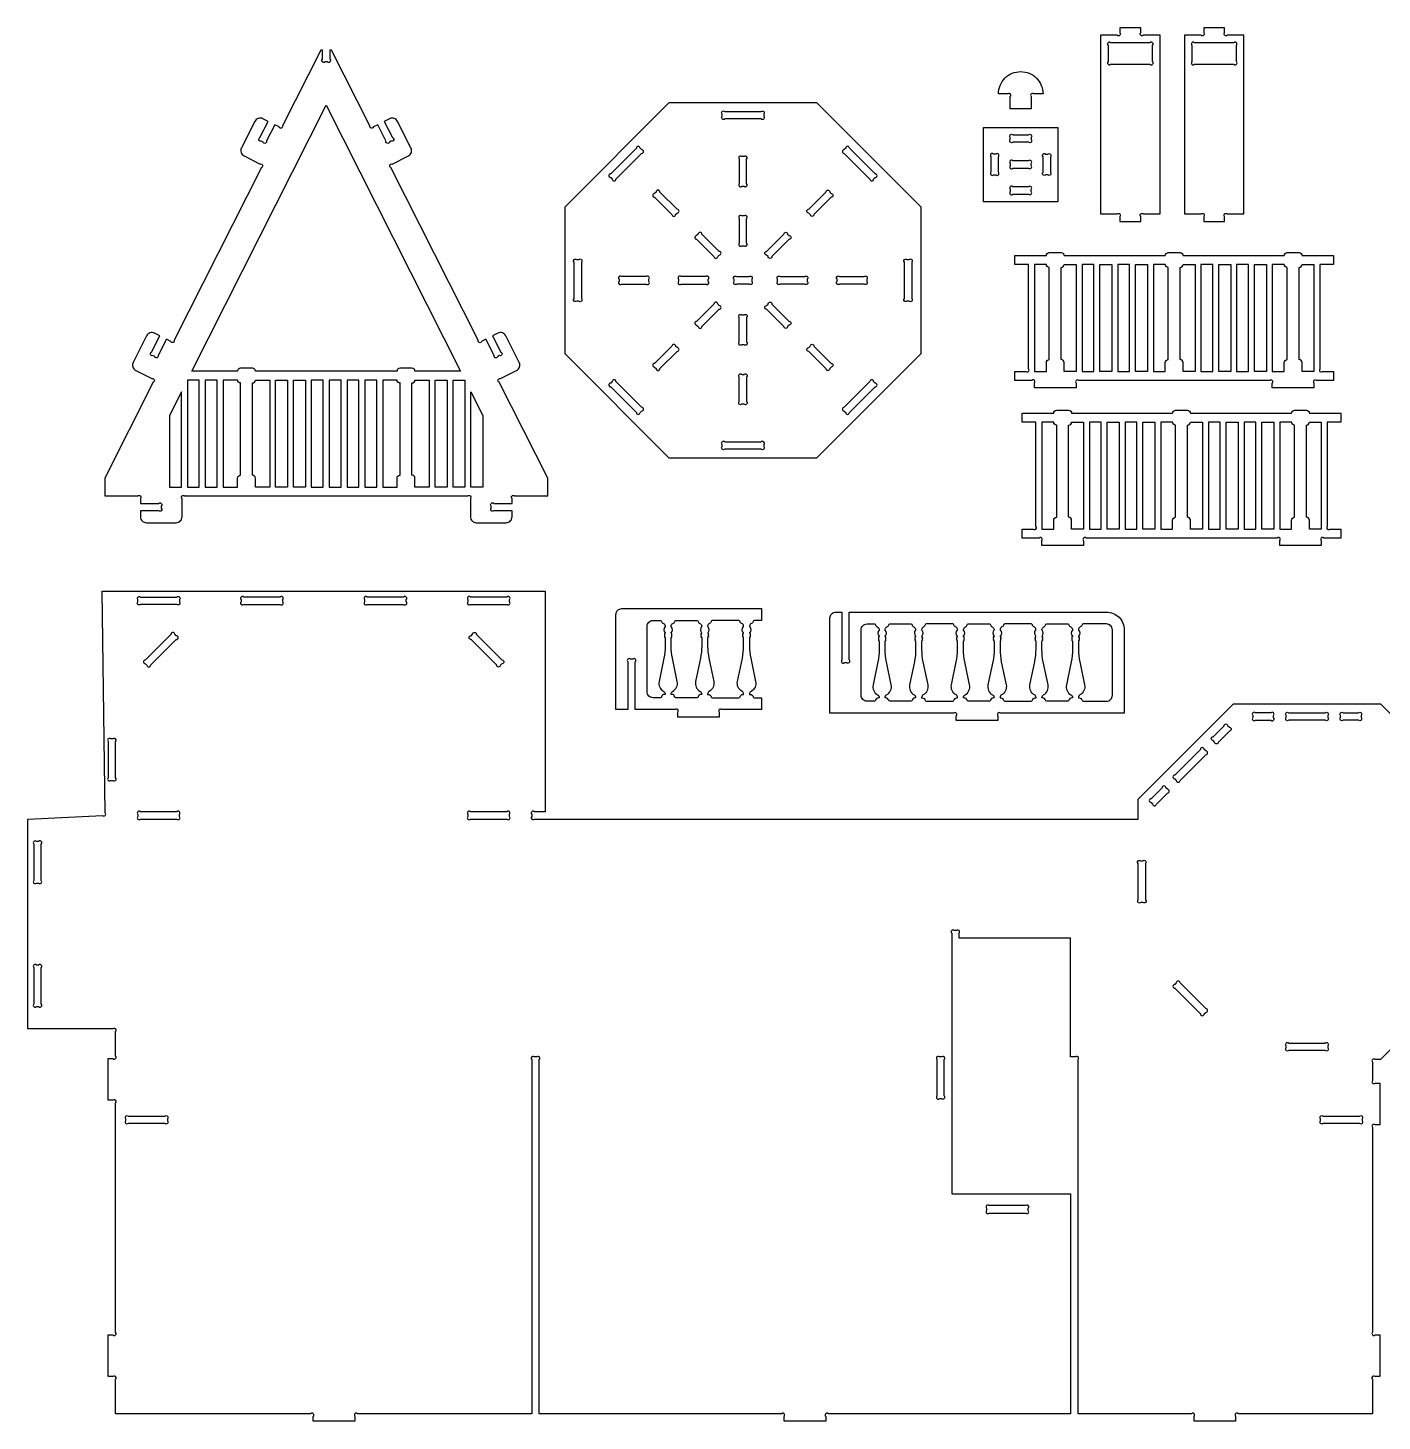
# Model space of a CAD drawing. Extents: x -47 to 298, y -129 to 173.
# Drawn here: x -45.8 to 45.3, y 16.1 to 109.8 of the extents above; entities that cross this region are included whole.
import ezdxf

# ---------------------------------------------------------------- set-up
doc = ezdxf.new("R2010")
doc.units = 0
doc.header["$MEASUREMENT"] = 0
doc.layers.get('0').update_dxf_attribs({"linetype": 'CONTINUOUS'})

msp = doc.modelspace()

# ---------------------------------------------------------------- linework, layer by layer
for points in [[(27.674, 109.808), (27.674, 109.485, -1), (27.497, 109.308), (26.374, 109.308), (26.374, 97.287), (27.497, 97.287, -1), (27.674, 97.11), (27.674, 96.787), (29.074, 96.787), (29.074, 97.11, -1), (29.25, 97.287), (30.374, 97.287), (30.374, 109.308), (29.25, 109.308, -1), (29.074, 109.485), (29.074, 109.808)], [(33.315, 109.808), (33.315, 109.485, -1), (33.138, 109.308), (32.015, 109.308), (32.015, 97.287), (33.138, 97.287, -1), (33.315, 97.11), (33.315, 96.787), (34.715, 96.787), (34.715, 97.11, -1), (34.892, 97.287), (36.015, 97.287), (36.015, 109.308), (34.892, 109.308, -1), (34.715, 109.485), (34.715, 109.808)], [(28.174, 108.808), (27.05, 108.808, 1), (26.874, 108.631), (26.874, 107.536, 1), (27.05, 107.359), (28.174, 107.359), (28.574, 107.359), (29.697, 107.359, 1), (29.874, 107.536), (29.874, 108.631, 1), (29.697, 108.808), (28.574, 108.808)], [(33.815, 108.808), (32.692, 108.808, 1), (32.515, 108.631), (32.515, 107.536, 1), (32.692, 107.359), (33.815, 107.359), (34.215, 107.359), (35.338, 107.359, 1), (35.515, 107.536), (35.515, 108.631, 1), (35.338, 108.808), (34.215, 108.808)], [(-13.623, 76.516, 0.414214), (-13.223, 76.916), (-13.223, 77.316), (-14.446, 77.316, -1), (-14.623, 77.493), (-14.623, 77.64, -1), (-14.446, 77.816), (-13.223, 77.816), (-13.223, 78.14, -1), (-13.046, 78.316), (-10.823, 78.316), (-10.823, 79.524), (-14.08, 85.977, -1), (-14.002, 86.214), (-12.91, 86.766, 0.414214), (-12.733, 87.303), (-13.634, 89.088, 0.414214), (-14.172, 89.265), (-14.529, 89.085), (-13.977, 87.993, -1), (-14.056, 87.755), (-14.186, 87.689, -1), (-14.424, 87.768), (-14.975, 88.86), (-15.264, 88.714, -1), (-15.501, 88.792), (-21.365, 100.408, -1), (-21.287, 100.646), (-20.195, 101.197, 0.414214), (-20.018, 101.734), (-20.919, 103.52, 0.414214), (-21.457, 103.696), (-21.814, 103.516), (-21.262, 102.424, -1), (-21.341, 102.187), (-21.471, 102.121, -1), (-21.709, 102.199), (-22.26, 103.291), (-22.549, 103.145, -1), (-22.786, 103.223), (-25.357, 108.316), (-25.473, 108.316), (-25.473, 107.693, -1), (-25.649, 107.516), (-25.796, 107.516, -1), (-25.973, 107.693), (-25.973, 108.316), (-26.088, 108.316), (-28.659, 103.223, -1), (-28.896, 103.145), (-29.185, 103.291), (-29.736, 102.199, -1), (-29.974, 102.121), (-30.104, 102.187, -1), (-30.183, 102.424), (-29.631, 103.516), (-29.988, 103.696, 0.414214), (-30.526, 103.52), (-31.427, 101.734, 0.414214), (-31.25, 101.197), (-30.158, 100.646, -1), (-30.08, 100.408), (-35.944, 88.792, -1), (-36.181, 88.714), (-36.47, 88.86), (-37.021, 87.768, -1), (-37.259, 87.689), (-37.389, 87.755, -1), (-37.468, 87.993), (-36.916, 89.085), (-37.273, 89.265, 0.414214), (-37.811, 89.088), (-38.712, 87.303, 0.414214), (-38.535, 86.766), (-37.443, 86.214, -1), (-37.365, 85.977), (-40.623, 79.524), (-40.623, 78.316), (-38.399, 78.316, -1), (-38.223, 78.14), (-38.223, 77.816), (-36.999, 77.816, -1), (-36.823, 77.64), (-36.823, 77.493, -1), (-36.999, 77.316), (-38.223, 77.316), (-38.223, 76.916, 0.414214), (-37.823, 76.516), (-35.823, 76.516, 0.414214), (-35.423, 76.916), (-35.423, 78.14, -1), (-35.246, 78.316), (-16.199, 78.316, -1), (-16.023, 78.14), (-16.023, 76.916, 0.414214), (-15.623, 76.516)], [(22.501, 105.367), (21.878, 105.367, 1), (21.701, 105.19), (21.701, 104.367), (20.301, 104.367), (20.301, 105.19, 1), (20.124, 105.367), (19.501, 105.367, -0.414214), (21.001, 106.867, -0.414214)], [(-19.755, 86.716, 0.414214), (-19.955, 86.916), (-20.755, 86.916, 0.414214), (-20.955, 86.716), (-30.49, 86.716, 0.414214), (-30.69, 86.916), (-31.49, 86.916, 0.414214), (-31.69, 86.716), (-34.751, 86.716), (-25.723, 104.602), (-16.694, 86.716)], [(1.09, 104.182), (3.536, 104.182, -1), (3.713, 104.005), (3.713, 103.859, -1), (3.536, 103.682), (1.09, 103.682, -1), (0.913, 103.859), (0.913, 104.005, -1)], [(20.478, 102.615), (21.524, 102.615, -1), (21.701, 102.438), (21.701, 102.291, -1), (21.524, 102.115), (20.478, 102.115, -1), (20.301, 102.291), (20.301, 102.438, -1)], [(-4.855, 101.72), (-6.584, 99.99, 1), (-6.584, 99.74), (-6.481, 99.637, 1), (-6.23, 99.637), (-4.501, 101.366, 1), (-4.501, 101.617), (-4.604, 101.72, 1)], [(9.23, 101.72), (9.127, 101.617, 1), (9.127, 101.366), (10.856, 99.637, 1), (11.106, 99.637), (11.21, 99.74, 1), (11.21, 99.99), (9.48, 101.72, 1)], [(19.324, 101.315), (19.178, 101.315, 1), (19.001, 101.138), (19.001, 100.091, 1), (19.178, 99.915), (19.324, 99.915, 1), (19.501, 100.091), (19.501, 101.138, 1)], [(23.001, 101.138), (23.001, 100.091, -1), (22.824, 99.915), (22.678, 99.915, -1), (22.501, 100.091), (22.501, 101.138, -1), (22.678, 101.315), (22.824, 101.315, -1)], [(2.063, 100.975), (2.063, 99.329, 1), (2.24, 99.152), (2.386, 99.152, 1), (2.563, 99.329), (2.563, 100.975, 1), (2.386, 101.152), (2.24, 101.152, 1)], [(21.524, 100.865), (20.478, 100.865, 1), (20.301, 100.688), (20.301, 100.541, 1), (20.478, 100.365), (21.524, 100.365, 1), (21.701, 100.541), (21.701, 100.688, 1)], [(-3.525, 98.764), (-3.628, 98.661, 1), (-3.628, 98.411), (-2.465, 97.247, 1), (-2.214, 97.247), (-2.111, 97.35, 1), (-2.111, 97.601), (-3.275, 98.764, 1)], [(8.151, 98.764), (8.254, 98.661, -1), (8.254, 98.411), (7.09, 97.247, -1), (6.84, 97.247), (6.737, 97.35, -1), (6.737, 97.601), (7.9, 98.764, -1)], [(20.478, 98.615), (21.524, 98.615, 1), (21.701, 98.791), (21.701, 98.938, 1), (21.524, 99.115), (20.478, 99.115, 1), (20.301, 98.938), (20.301, 98.791, 1)], [(2.063, 96.975), (2.063, 95.329, 1), (2.24, 95.152), (2.386, 95.152, 1), (2.563, 95.329), (2.563, 96.975, 1), (2.386, 97.152), (2.24, 97.152, 1)], [(0.717, 94.772), (-0.446, 95.936, 1), (-0.697, 95.936), (-0.8, 95.833, 1), (-0.8, 95.582), (0.364, 94.419, 1), (0.614, 94.419), (0.717, 94.522, 1)], [(5.322, 95.936), (5.426, 95.833, -1), (5.426, 95.582), (4.262, 94.419, -1), (4.011, 94.419), (3.908, 94.522, -1), (3.908, 94.772), (5.072, 95.936, -1)], [(37.749, 86.089), (24.902, 86.089, 1), (24.725, 85.913), (24.725, 85.589), (21.925, 85.589), (21.925, 85.913, 1), (21.749, 86.089), (20.603, 86.089), (20.603, 86.689), (21.349, 86.689, 1), (21.525, 86.866), (21.525, 93.889), (20.603, 93.889), (20.603, 94.489), (22.725, 94.489, -0.414214), (22.925, 94.689), (23.725, 94.689, -0.414214), (23.925, 94.489), (30.725, 94.489, -0.414214), (30.925, 94.689), (31.725, 94.689, -0.414214), (31.925, 94.489), (38.725, 94.489, -0.414214), (38.925, 94.689), (39.725, 94.689, -0.414214), (39.925, 94.489), (42.048, 94.489), (42.048, 93.889), (41.125, 93.889), (41.125, 86.866, 1), (41.302, 86.689), (42.048, 86.689), (42.048, 86.089), (40.902, 86.089, 1), (40.725, 85.913), (40.725, 85.589), (37.925, 85.589), (37.925, 85.913, 1)], [(-8.869, 94.223), (-8.723, 94.223, -1), (-8.546, 94.046), (-8.546, 91.6, -1), (-8.723, 91.423), (-8.869, 91.423, -1), (-9.046, 91.6), (-9.046, 94.046, -1)], [(13.672, 94.046), (13.672, 91.6, -1), (13.495, 91.423), (13.349, 91.423, -1), (13.172, 91.6), (13.172, 94.046, -1), (13.349, 94.223), (13.495, 94.223, -1)], [(22.925, 87.489), (22.925, 93.689, -0.414214), (22.725, 93.889), (21.925, 93.889), (21.925, 86.689), (22.725, 86.689), (22.725, 87.289, -0.414214)], [(23.725, 87.489), (23.725, 93.689, 0.414214), (23.925, 93.889), (24.725, 93.889), (24.725, 86.689), (23.925, 86.689), (23.925, 87.289, 0.414214)], [(30.725, 86.689), (30.725, 87.289, -0.414214), (30.925, 87.489), (30.925, 93.689, -0.414214), (30.725, 93.889), (29.925, 93.889), (29.925, 86.689)], [(31.925, 86.689), (31.925, 87.289, 0.414214), (31.725, 87.489), (31.725, 93.689, 0.414214), (31.925, 93.889), (32.725, 93.889), (32.725, 86.689)], [(38.925, 87.489), (38.925, 93.689, -0.414214), (38.725, 93.889), (37.925, 93.889), (37.925, 86.689), (38.725, 86.689), (38.725, 87.289, -0.414214)], [(39.925, 86.689), (39.925, 87.289, 0.414214), (39.725, 87.489), (39.725, 93.689, 0.414214), (39.925, 93.889), (40.725, 93.889), (40.725, 86.689)], [(-6.016, 92.896), (-6.016, 92.75, 1), (-5.839, 92.573), (-4.193, 92.573, 1), (-4.016, 92.75), (-4.016, 92.896, 1), (-4.193, 93.073), (-5.839, 93.073, 1)], [(-2.016, 92.896), (-2.016, 92.75, 1), (-1.839, 92.573), (-0.193, 92.573, 1), (-0.016, 92.75), (-0.016, 92.896, 1), (-0.193, 93.073), (-1.839, 93.073, 1)], [(2.907, 92.896), (2.907, 92.75, -1), (2.73, 92.573), (1.896, 92.573, -1), (1.719, 92.75), (1.719, 92.896, -1), (1.896, 93.073), (2.73, 93.073, -1)], [(4.819, 93.073), (6.465, 93.073, -1), (6.642, 92.896), (6.642, 92.75, -1), (6.465, 92.573), (4.819, 92.573, -1), (4.642, 92.75), (4.642, 92.896, -1)], [(8.819, 93.073), (10.465, 93.073, -1), (10.642, 92.896), (10.642, 92.75, -1), (10.465, 92.573), (8.819, 92.573, -1), (8.642, 92.75), (8.642, 92.896, -1)], [(0.364, 91.228), (-0.8, 90.064, 1), (-0.8, 89.814), (-0.697, 89.71, 1), (-0.446, 89.71), (0.717, 90.874, 1), (0.717, 91.125), (0.614, 91.228, 1)], [(4.262, 91.228), (5.426, 90.064, -1), (5.426, 89.814), (5.322, 89.71, -1), (5.072, 89.71), (3.908, 90.874, -1), (3.908, 91.125), (4.011, 91.228, -1)], [(2.563, 90.317), (2.563, 88.671, -1), (2.386, 88.494), (2.24, 88.494, -1), (2.063, 88.671), (2.063, 90.317, -1), (2.24, 90.494), (2.386, 90.494, -1)], [(-2.465, 88.399), (-3.628, 87.235, 1), (-3.628, 86.985), (-3.525, 86.882, 1), (-3.275, 86.882), (-2.111, 88.046, 1), (-2.111, 88.296), (-2.214, 88.399, 1)], [(7.09, 88.399), (8.254, 87.235, -1), (8.254, 86.985), (8.151, 86.882, -1), (7.9, 86.882), (6.737, 88.046, -1), (6.737, 88.296), (6.84, 88.399, -1)], [(2.563, 86.317), (2.563, 84.671, -1), (2.386, 84.494), (2.24, 84.494, -1), (2.063, 84.671), (2.063, 86.317, -1), (2.24, 86.494), (2.386, 86.494, -1)], [(-32.658, 78.916), (-31.69, 78.916), (-31.69, 79.516, -0.414214), (-31.49, 79.716), (-31.49, 85.916, -0.414214), (-31.69, 86.116), (-32.658, 86.116)], [(-29.523, 78.916), (-30.49, 78.916), (-30.49, 79.516, 0.414214), (-30.69, 79.716), (-30.69, 85.916, 0.414214), (-30.49, 86.116), (-29.523, 86.116)], [(-21.923, 78.916), (-20.955, 78.916), (-20.955, 79.516, -0.414214), (-20.755, 79.716), (-20.755, 85.916, -0.414214), (-20.955, 86.116), (-21.923, 86.116)], [(-18.787, 78.916), (-19.755, 78.916), (-19.755, 79.516, 0.414214), (-19.955, 79.716), (-19.955, 85.916, 0.414214), (-19.755, 86.116), (-18.787, 86.116)], [(-6.584, 85.656), (-4.855, 83.926, 1), (-4.604, 83.926), (-4.501, 84.029, 1), (-4.501, 84.28), (-6.23, 86.009, 1), (-6.481, 86.009), (-6.584, 85.906, 1)], [(10.856, 86.009), (9.127, 84.28, 1), (9.127, 84.029), (9.23, 83.926, 1), (9.48, 83.926), (11.21, 85.656, 1), (11.21, 85.906), (11.106, 86.009, 1)], [(38.245, 75.483), (25.399, 75.483, 1), (25.222, 75.306), (25.222, 74.983), (22.422, 74.983), (22.422, 75.306, 1), (22.245, 75.483), (21.099, 75.483), (21.099, 76.083), (21.845, 76.083, 1), (22.022, 76.259), (22.022, 83.283), (21.099, 83.283), (21.099, 83.883), (23.222, 83.883, -0.414214), (23.422, 84.083), (24.222, 84.083, -0.414214), (24.422, 83.883), (31.222, 83.883, -0.414214), (31.422, 84.083), (32.222, 84.083, -0.414214), (32.422, 83.883), (39.222, 83.883, -0.414214), (39.422, 84.083), (40.222, 84.083, -0.414214), (40.422, 83.883), (42.545, 83.883), (42.545, 83.283), (41.622, 83.283), (41.622, 76.259, 1), (41.799, 76.083), (42.545, 76.083), (42.545, 75.483), (41.399, 75.483, 1), (41.222, 75.306), (41.222, 74.983), (38.422, 74.983), (38.422, 75.306, 1)], [(23.422, 76.883), (23.422, 83.083, -0.414214), (23.222, 83.283), (22.422, 83.283), (22.422, 76.083), (23.222, 76.083), (23.222, 76.683, -0.414214)], [(24.222, 76.883), (24.222, 83.083, 0.414214), (24.422, 83.283), (25.222, 83.283), (25.222, 76.083), (24.422, 76.083), (24.422, 76.683, 0.414214)], [(31.222, 76.083), (31.222, 76.683, -0.414214), (31.422, 76.883), (31.422, 83.083, -0.414214), (31.222, 83.283), (30.422, 83.283), (30.422, 76.083)], [(32.422, 76.083), (32.422, 76.683, 0.414214), (32.222, 76.883), (32.222, 83.083, 0.414214), (32.422, 83.283), (33.222, 83.283), (33.222, 76.083)], [(39.422, 76.883), (39.422, 83.083, -0.414214), (39.222, 83.283), (38.422, 83.283), (38.422, 76.083), (39.222, 76.083), (39.222, 76.683, -0.414214)], [(40.422, 76.083), (40.422, 76.683, 0.414214), (40.222, 76.883), (40.222, 83.083, 0.414214), (40.422, 83.283), (41.222, 83.283), (41.222, 76.083)], [(0.913, 81.641), (0.913, 81.787, -1), (1.09, 81.964), (3.536, 81.964, -1), (3.713, 81.787), (3.713, 81.641, -1), (3.536, 81.464), (1.09, 81.464, -1)], [(-35.77, 71.017), (-38.216, 71.017, -1), (-38.393, 71.194), (-38.393, 71.34, -1), (-38.216, 71.517), (-35.77, 71.517, -1), (-35.593, 71.34), (-35.593, 71.194, -1)], [(-31.272, 71.017), (-28.826, 71.017, 1), (-28.649, 71.194), (-28.649, 71.34, 1), (-28.826, 71.517), (-31.272, 71.517, 1), (-31.449, 71.34), (-31.449, 71.194, 1)], [(-22.959, 71.017), (-20.514, 71.017, 1), (-20.336, 71.194), (-20.336, 71.34, 1), (-20.514, 71.517), (-22.959, 71.517, 1), (-23.136, 71.34), (-23.136, 71.194, 1)], [(-16.016, 71.017), (-13.57, 71.017, 1), (-13.393, 71.194), (-13.393, 71.34, 1), (-13.57, 71.517), (-16.016, 71.517, 1), (-16.193, 71.34), (-16.193, 71.194, 1)], [(3.572, 63.94), (0.899, 63.94, 1), (0.722, 63.763), (0.722, 63.44), (-2.078, 63.44), (-2.078, 63.763, 1), (-2.254, 63.94), (-4.928, 63.94), (-4.928, 67.163, 1), (-5.104, 67.34), (-5.251, 67.34, 1), (-5.428, 67.163), (-5.428, 63.94), (-6.228, 63.94), (-6.228, 70.34, -0.414214), (-5.828, 70.74), (-5.428, 70.74), (-4.928, 70.74), (3.572, 70.74), (3.572, 69.94), (3.077, 69.94, 0.352171), (2.999, 69.877, -0.244569), (2.881, 69.735, 0.294683), (2.758, 69.557, 0.187098), (2.768, 69.529, -0.375636), (2.764, 69.105, 0.584261), (2.775, 69.073, -0.594353), (2.799, 68.999, 0.39765), (2.799, 68.972, -0.39765), (2.799, 68.912, 0.39765), (2.799, 68.884, -0.600564), (2.775, 68.811, 0.366837), (2.758, 68.791), (2.758, 68.219, 0.051698), (2.843, 67.398), (3.169, 65.842, -0.328849), (2.861, 65.168, 0.272519), (2.758, 64.993), (2.758, 64.96), (2.804, 64.96, -0.352171), (2.999, 64.803, 0.352171), (3.077, 64.74), (3.572, 64.74)], [(8.567, 70.507), (8.967, 70.507), (8.967, 67.284, 1), (9.144, 67.107), (9.29, 67.107, 1), (9.467, 67.284), (9.467, 70.507), (26.767, 70.507, -0.414214), (27.967, 69.307), (27.967, 63.707), (19.644, 63.707, 1), (19.467, 63.53), (19.467, 63.207), (16.667, 63.207), (16.667, 63.53, 1), (16.49, 63.707), (8.167, 63.707), (8.167, 70.107, -0.414214)], [(-3.021, 65.168, -0.272519), (-2.918, 64.993), (-2.918, 64.96), (-2.964, 64.96, 0.352171), (-3.159, 64.803, -0.352171), (-3.238, 64.74), (-3.728, 64.74, -0.414214), (-4.128, 65.14), (-4.128, 69.54, -0.414214), (-3.728, 69.94), (-3.238, 69.94, -0.352171), (-3.159, 69.877, 0.244569), (-3.041, 69.735, -0.294683), (-2.918, 69.557, -0.187098), (-2.928, 69.529, 0.375636), (-2.924, 69.105, -0.584261), (-2.935, 69.073, 0.594353), (-2.959, 68.999, -0.39765), (-2.959, 68.972, 0.39765), (-2.959, 68.912, -0.39765), (-2.959, 68.884, 0.600564), (-2.935, 68.811, -0.366837), (-2.918, 68.791), (-2.918, 68.219, -0.051698), (-3.003, 67.398), (-3.329, 65.842, 0.328849)], [(-1.49, 69.94), (-0.781, 69.94, -0.352171), (-0.703, 69.877, 0.244569), (-0.585, 69.735, -0.294683), (-0.462, 69.557, -0.187098), (-0.471, 69.529, 0.375636), (-0.468, 69.105, -0.584261), (-0.479, 69.073, 0.594353), (-0.503, 68.999, -0.39765), (-0.503, 68.972, 0.39765), (-0.503, 68.912, -0.39765), (-0.503, 68.884, 0.600564), (-0.478, 68.811, -0.366837), (-0.462, 68.791), (-0.462, 68.219, -0.051698), (-0.547, 67.398), (-0.873, 65.842, 0.328849), (-0.565, 65.168, -0.272519), (-0.462, 64.993), (-0.462, 64.96), (-0.508, 64.96, 0.352171), (-0.703, 64.803, -0.352171), (-0.781, 64.74), (-1.49, 64.74), (-2.198, 64.74, -0.352171), (-2.277, 64.803, 0.352171), (-2.472, 64.96), (-2.518, 64.96), (-2.518, 64.993, -0.272519), (-2.415, 65.168, 0.328849), (-2.107, 65.842), (-2.433, 67.398, -0.051698), (-2.518, 68.219), (-2.518, 68.791, -0.366837), (-2.501, 68.811, 0.600564), (-2.477, 68.884, -0.39765), (-2.477, 68.912, 0.39765), (-2.477, 68.972, -0.39765), (-2.477, 68.999, 0.594353), (-2.5, 69.073, -0.584261), (-2.512, 69.105, 0.375636), (-2.508, 69.529, -0.187098), (-2.518, 69.557, -0.294683), (-2.395, 69.735, 0.244569), (-2.277, 69.877, -0.352171), (-2.198, 69.94)], [(1.148, 64.74), (2.038, 64.74, 0.352171), (2.116, 64.803, -0.352171), (2.312, 64.96), (2.358, 64.96), (2.358, 64.993, 0.272519), (2.255, 65.168, -0.328849), (1.947, 65.842), (2.273, 67.398, 0.051698), (2.358, 68.219), (2.358, 68.791, 0.366837), (2.341, 68.811, -0.600564), (2.316, 68.884, 0.39765), (2.316, 68.912, -0.39765), (2.316, 68.972, 0.39765), (2.316, 68.999, -0.594353), (2.34, 69.073, 0.584261), (2.352, 69.105, -0.375636), (2.348, 69.529, 0.187098), (2.358, 69.557, 0.294683), (2.235, 69.735, -0.244569), (2.116, 69.877, 0.352171), (2.038, 69.94), (1.148, 69.94), (0.258, 69.94, 0.352171), (0.18, 69.877, -0.244569), (0.061, 69.735, 0.294683), (-0.061, 69.557, 0.187098), (-0.052, 69.529, -0.375636), (-0.055, 69.105, 0.584261), (-0.044, 69.073, -0.594353), (-0.02, 68.999, 0.39765), (-0.02, 68.972, -0.39765), (-0.02, 68.912, 0.39765), (-0.02, 68.884, -0.600564), (-0.045, 68.811, 0.366837), (-0.062, 68.791), (-0.062, 68.219, 0.051698), (0.024, 67.398), (0.35, 65.842, -0.328849), (0.041, 65.168, 0.272519), (-0.062, 64.993), (-0.062, 64.96), (-0.015, 64.96, -0.352171), (0.18, 64.803, 0.352171), (0.258, 64.74)], [(11.374, 64.935, -0.272519), (11.477, 64.76), (11.477, 64.727), (11.431, 64.727, 0.352171), (11.235, 64.57, -0.352171), (11.157, 64.507), (10.667, 64.507, -0.414214), (10.267, 64.907), (10.267, 69.307, -0.414214), (10.667, 69.707), (11.157, 69.707, -0.352171), (11.235, 69.644, 0.244569), (11.354, 69.503, -0.294683), (11.477, 69.324, -0.187098), (11.467, 69.297, 0.375636), (11.471, 68.873, -0.584261), (11.459, 68.84, 0.594353), (11.435, 68.766, -0.39765), (11.435, 68.739, 0.39765), (11.435, 68.679, -0.39765), (11.435, 68.651, 0.600564), (11.46, 68.578, -0.366837), (11.477, 68.558), (11.477, 67.986, -0.051698), (11.392, 67.165), (11.066, 65.609, 0.328849)], [(12.905, 69.707), (13.614, 69.707, -0.352171), (13.692, 69.644, 0.244569), (13.81, 69.503, -0.294683), (13.933, 69.324, -0.187098), (13.924, 69.297, 0.375636), (13.927, 68.873, -0.584261), (13.916, 68.84, 0.594353), (13.892, 68.766, -0.39765), (13.892, 68.739, 0.39765), (13.892, 68.679, -0.39765), (13.892, 68.651, 0.600564), (13.917, 68.578, -0.366837), (13.933, 68.558), (13.933, 67.986, -0.051698), (13.848, 67.165), (13.522, 65.609, 0.328849), (13.83, 64.935, -0.272519), (13.933, 64.76), (13.933, 64.727), (13.887, 64.727, 0.352171), (13.692, 64.57, -0.352171), (13.614, 64.507), (12.905, 64.507), (12.196, 64.507, -0.352171), (12.118, 64.57, 0.352171), (11.923, 64.727), (11.877, 64.727), (11.877, 64.76, -0.272519), (11.98, 64.935, 0.328849), (12.288, 65.609), (11.962, 67.165, -0.051698), (11.877, 67.986), (11.877, 68.558, -0.366837), (11.894, 68.578, 0.600564), (11.918, 68.651, -0.39765), (11.918, 68.679, 0.39765), (11.918, 68.739, -0.39765), (11.918, 68.766, 0.594353), (11.894, 68.84, -0.584261), (11.883, 68.873, 0.375636), (11.887, 69.297, -0.187098), (11.877, 69.324, -0.294683), (12, 69.503, 0.244569), (12.118, 69.644, -0.352171), (12.196, 69.707)], [(15.543, 64.507), (16.433, 64.507, 0.352171), (16.511, 64.57, -0.352171), (16.707, 64.727), (16.753, 64.727), (16.753, 64.76, 0.272519), (16.65, 64.935, -0.328849), (16.342, 65.609), (16.668, 67.165, 0.051698), (16.753, 67.986), (16.753, 68.558, 0.366837), (16.736, 68.578, -0.600564), (16.711, 68.651, 0.39765), (16.711, 68.679, -0.39765), (16.711, 68.739, 0.39765), (16.711, 68.766, -0.594353), (16.735, 68.84, 0.584261), (16.746, 68.873, -0.375636), (16.743, 69.297, 0.187098), (16.753, 69.324, 0.294683), (16.63, 69.503, -0.244569), (16.511, 69.644, 0.352171), (16.433, 69.707), (15.543, 69.707), (14.653, 69.707, 0.352171), (14.575, 69.644, -0.244569), (14.456, 69.503, 0.294683), (14.333, 69.324, 0.187098), (14.343, 69.297, -0.375636), (14.34, 68.873, 0.584261), (14.351, 68.84, -0.594353), (14.375, 68.766, 0.39765), (14.375, 68.739, -0.39765), (14.375, 68.679, 0.39765), (14.375, 68.651, -0.600564), (14.35, 68.578, 0.366837), (14.333, 68.558), (14.333, 67.986, 0.051698), (14.418, 67.165), (14.744, 65.609, -0.328849), (14.436, 64.935, 0.272519), (14.333, 64.76), (14.333, 64.727), (14.379, 64.727, -0.352171), (14.575, 64.57, 0.352171), (14.653, 64.507)], [(18.181, 69.707), (18.89, 69.707, -0.352171), (18.968, 69.644, 0.244569), (19.086, 69.503, -0.294683), (19.209, 69.324, -0.187098), (19.199, 69.297, 0.375636), (19.203, 68.873, -0.584261), (19.192, 68.84, 0.594353), (19.168, 68.766, -0.39765), (19.168, 68.739, 0.39765), (19.168, 68.679, -0.39765), (19.168, 68.651, 0.600564), (19.192, 68.578, -0.366837), (19.209, 68.558), (19.209, 67.986, -0.051698), (19.124, 67.165), (18.798, 65.609, 0.328849), (19.106, 64.935, -0.272519), (19.209, 64.76), (19.209, 64.727), (19.163, 64.727, 0.352171), (18.968, 64.57, -0.352171), (18.89, 64.507), (18.181, 64.507), (17.472, 64.507, -0.352171), (17.394, 64.57, 0.352171), (17.199, 64.727), (17.153, 64.727), (17.153, 64.76, -0.272519), (17.256, 64.935, 0.328849), (17.564, 65.609), (17.238, 67.165, -0.051698), (17.153, 67.986), (17.153, 68.558, -0.366837), (17.169, 68.578, 0.600564), (17.194, 68.651, -0.39765), (17.194, 68.679, 0.39765), (17.194, 68.739, -0.39765), (17.194, 68.766, 0.594353), (17.17, 68.84, -0.584261), (17.159, 68.873, 0.375636), (17.162, 69.297, -0.187098), (17.153, 69.324, -0.294683), (17.276, 69.503, 0.244569), (17.394, 69.644, -0.352171), (17.472, 69.707)], [(20.819, 64.507), (21.709, 64.507, 0.352171), (21.787, 64.57, -0.352171), (21.982, 64.727), (22.029, 64.727), (22.029, 64.76, 0.272519), (21.926, 64.935, -0.328849), (21.617, 65.609), (21.943, 67.165, 0.051698), (22.029, 67.986), (22.029, 68.558, 0.366837), (22.012, 68.578, -0.600564), (21.987, 68.651, 0.39765), (21.987, 68.679, -0.39765), (21.987, 68.739, 0.39765), (21.987, 68.766, -0.594353), (22.011, 68.84, 0.584261), (22.022, 68.873, -0.375636), (22.019, 69.297, 0.187098), (22.028, 69.324, 0.294683), (21.905, 69.503, -0.244569), (21.787, 69.644, 0.352171), (21.709, 69.707), (20.819, 69.707), (19.929, 69.707, 0.352171), (19.851, 69.644, -0.244569), (19.732, 69.503, 0.294683), (19.609, 69.324, 0.187098), (19.619, 69.297, -0.375636), (19.615, 68.873, 0.584261), (19.627, 68.84, -0.594353), (19.651, 68.766, 0.39765), (19.651, 68.739, -0.39765), (19.651, 68.679, 0.39765), (19.651, 68.651, -0.600564), (19.626, 68.578, 0.366837), (19.609, 68.558), (19.609, 67.986, 0.051698), (19.694, 67.165), (20.02, 65.609, -0.328849), (19.712, 64.935, 0.272519), (19.609, 64.76), (19.609, 64.727), (19.655, 64.727, -0.352171), (19.851, 64.57, 0.352171), (19.929, 64.507)], [(23.457, 69.707), (24.165, 69.707, -0.352171), (24.244, 69.644, 0.244569), (24.362, 69.503, -0.294683), (24.485, 69.324, -0.187098), (24.475, 69.297, 0.375636), (24.479, 68.873, -0.584261), (24.467, 68.84, 0.594353), (24.444, 68.766, -0.39765), (24.444, 68.739, 0.39765), (24.444, 68.679, -0.39765), (24.444, 68.651, 0.600564), (24.468, 68.578, -0.366837), (24.485, 68.558), (24.485, 67.986, -0.051698), (24.4, 67.165), (24.074, 65.609, 0.328849), (24.382, 64.935, -0.272519), (24.485, 64.76), (24.485, 64.727), (24.439, 64.727, 0.352171), (24.244, 64.57, -0.352171), (24.165, 64.507), (23.457, 64.507), (22.748, 64.507, -0.352171), (22.67, 64.57, 0.352171), (22.475, 64.727), (22.429, 64.727), (22.429, 64.76, -0.272519), (22.531, 64.935, 0.328849), (22.84, 65.609), (22.514, 67.165, -0.051698), (22.429, 67.986), (22.429, 68.558, -0.366837), (22.445, 68.578, 0.600564), (22.47, 68.651, -0.39765), (22.47, 68.679, 0.39765), (22.47, 68.739, -0.39765), (22.47, 68.766, 0.594353), (22.446, 68.84, -0.584261), (22.435, 68.873, 0.375636), (22.438, 69.297, -0.187098), (22.429, 69.324, -0.294683), (22.552, 69.503, 0.244569), (22.67, 69.644, -0.352171), (22.748, 69.707)], [(27.167, 64.907), (27.167, 69.307, 0.414214), (26.767, 69.707), (25.204, 69.707, 0.352171), (25.126, 69.644, -0.244569), (25.008, 69.503, 0.294683), (24.885, 69.324, 0.187098), (24.895, 69.297, -0.375636), (24.891, 68.873, 0.584261), (24.902, 68.84, -0.594353), (24.926, 68.766, 0.39765), (24.926, 68.739, -0.39765), (24.926, 68.679, 0.39765), (24.926, 68.651, -0.600564), (24.902, 68.578, 0.366837), (24.885, 68.558), (24.885, 67.986, 0.051698), (24.97, 67.165), (25.296, 65.609, -0.328849), (24.988, 64.935, 0.272519), (24.885, 64.76), (24.885, 64.727), (24.931, 64.727, -0.352171), (25.126, 64.57, 0.352171), (25.204, 64.507), (26.767, 64.507, 0.414214)], [(-36.16, 69.013), (-37.889, 67.284, 1), (-37.889, 67.033), (-37.786, 66.93, 1), (-37.536, 66.93), (-35.806, 68.66, 1), (-35.806, 68.91), (-35.909, 69.013, 1)], [(-15.626, 69.013), (-13.896, 67.284, -1), (-13.896, 67.033), (-13.999, 66.93, -1), (-14.25, 66.93), (-15.979, 68.66, -1), (-15.979, 68.91), (-15.876, 69.013, -1)], [(36.787, 63.227), (37.833, 63.227, 1), (38.01, 63.404), (38.01, 63.55, 1), (37.833, 63.727), (36.787, 63.727, 1), (36.61, 63.55), (36.61, 63.404, 1)], [(39.036, 63.727), (41.482, 63.727, -1), (41.659, 63.55), (41.659, 63.404, -1), (41.482, 63.227), (39.036, 63.227, -1), (38.859, 63.404), (38.859, 63.55, -1)], [(42.685, 63.727), (43.731, 63.727, -1), (43.908, 63.55), (43.908, 63.404, -1), (43.731, 63.227), (42.685, 63.227, -1), (42.508, 63.404), (42.508, 63.55, -1)], [(33.943, 62.116), (34.682, 62.855, -1), (34.932, 62.855), (35.036, 62.752, -1), (35.036, 62.502), (34.296, 61.762, -1), (34.046, 61.762), (33.943, 61.865, -1)], [(-40.393, 61.796), (-40.393, 59.35, 1), (-40.216, 59.173), (-40.07, 59.173, 1), (-39.893, 59.35), (-39.893, 61.796, 1), (-40.07, 61.973), (-40.216, 61.973, 1)], [(31.362, 59.285), (31.465, 59.182, 1), (31.716, 59.182), (33.445, 60.911, 1), (33.445, 61.162), (33.342, 61.265, 1), (33.092, 61.265), (31.362, 59.535, 1)], [(30.126, 57.592), (30.865, 58.331, 1), (30.865, 58.582), (30.762, 58.685, 1), (30.512, 58.685), (29.772, 57.945, 1), (29.772, 57.695), (29.875, 57.592, 1)], [(-38.216, 56.573), (-35.77, 56.573, 1), (-35.593, 56.75), (-35.593, 56.896, 1), (-35.77, 57.073), (-38.216, 57.073, 1), (-38.393, 56.896), (-38.393, 56.75, 1)], [(-13.57, 57.073), (-16.016, 57.073, 1), (-16.193, 56.896), (-16.193, 56.75, 1), (-16.016, 56.573), (-13.57, 56.573, 1), (-13.393, 56.75), (-13.393, 56.896, 1)], [(-45.393, 54.896), (-45.393, 52.45, 1), (-45.216, 52.273), (-45.07, 52.273, 1), (-44.893, 52.45), (-44.893, 54.896, 1), (-45.07, 55.073), (-45.216, 55.073, 1)], [(29.077, 53.768), (29.223, 53.768, -1), (29.4, 53.591), (29.4, 51.145, -1), (29.223, 50.968), (29.077, 50.968, -1), (28.9, 51.145), (28.9, 53.591, -1)], [(-45.393, 46.583), (-45.393, 44.138, 1), (-45.216, 43.96), (-45.07, 43.96, 1), (-44.893, 44.138), (-44.893, 46.583, 1), (-45.07, 46.76), (-45.216, 46.76, 1)], [(33.445, 43.825), (31.716, 45.554, 1), (31.465, 45.554), (31.362, 45.451, 1), (31.362, 45.201), (33.092, 43.471, 1), (33.342, 43.471), (33.445, 43.574, 1)], [(41.482, 41.009), (39.036, 41.009, -1), (38.859, 41.186), (38.859, 41.332, -1), (39.036, 41.509), (41.482, 41.509, -1), (41.659, 41.332), (41.659, 41.186, -1)], [(15.357, 40.396), (15.357, 37.95, 1), (15.534, 37.773), (15.68, 37.773, 1), (15.857, 37.95), (15.857, 40.396, 1), (15.68, 40.573), (15.534, 40.573, 1)], [(-39.016, 36.595), (-36.57, 36.595, -1), (-36.393, 36.418), (-36.393, 36.272, -1), (-36.57, 36.095), (-39.016, 36.095, -1), (-39.193, 36.272), (-39.193, 36.418, -1)], [(43.787, 36.095), (41.341, 36.095, -1), (41.164, 36.272), (41.164, 36.418, -1), (41.341, 36.595), (43.787, 36.595, -1), (43.964, 36.418), (43.964, 36.272, -1)], [(18.884, 30.073), (21.33, 30.073, 1), (21.507, 30.25), (21.507, 30.396, 1), (21.33, 30.573), (18.884, 30.573, 1), (18.707, 30.396), (18.707, 30.25, 1)]]:
    msp.add_lwpolyline(points, format="xyb", close=True)
for points in [[(7.266, 80.864), (-2.641, 80.864), (-9.646, 87.87), (-9.646, 97.777), (-2.641, 104.782), (7.266, 104.782), (14.272, 97.777), (14.272, 87.87)], [(20.301, 103.115), (23.501, 103.115), (23.501, 98.115), (18.501, 98.115), (18.501, 103.115)], [(25.925, 86.689), (25.925, 93.889), (25.125, 93.889), (25.125, 86.689)], [(27.125, 93.889), (27.125, 86.689), (26.325, 86.689), (26.325, 93.889)], [(28.325, 86.689), (28.325, 93.889), (27.525, 93.889), (27.525, 86.689)], [(29.525, 93.889), (29.525, 86.689), (28.725, 86.689), (28.725, 93.889)], [(33.125, 93.889), (33.125, 86.689), (33.925, 86.689), (33.925, 93.889)], [(34.325, 86.689), (34.325, 93.889), (35.125, 93.889), (35.125, 86.689)], [(35.525, 93.889), (35.525, 86.689), (36.325, 86.689), (36.325, 93.889)], [(36.725, 86.689), (36.725, 93.889), (37.525, 93.889), (37.525, 86.689)], [(-36.258, 83.733), (-36.258, 78.916), (-35.458, 78.916), (-35.458, 85.318)], [(-34.258, 86.116), (-35.058, 86.116), (-35.058, 78.916), (-34.258, 78.916)], [(-33.058, 86.116), (-33.858, 86.116), (-33.858, 78.916), (-33.058, 78.916)], [(-29.123, 78.916), (-29.123, 86.116), (-28.323, 86.116), (-28.323, 78.916)], [(-27.923, 86.116), (-27.123, 86.116), (-27.123, 78.916), (-27.923, 78.916)], [(-25.923, 78.916), (-25.923, 86.116), (-26.723, 86.116), (-26.723, 78.916)], [(-25.523, 86.116), (-25.523, 78.916), (-24.723, 78.916), (-24.723, 86.116)], [(-23.523, 86.116), (-24.323, 86.116), (-24.323, 78.916), (-23.523, 78.916)], [(-22.323, 86.116), (-23.123, 86.116), (-23.123, 78.916), (-22.323, 78.916)], [(-18.387, 86.116), (-17.587, 86.116), (-17.587, 78.916), (-18.387, 78.916)], [(-17.187, 86.116), (-16.387, 86.116), (-16.387, 78.916), (-17.187, 78.916)], [(-15.187, 83.733), (-15.187, 78.916), (-15.987, 78.916), (-15.987, 85.318)], [(26.422, 76.083), (26.422, 83.283), (25.622, 83.283), (25.622, 76.083)], [(27.622, 83.283), (27.622, 76.083), (26.822, 76.083), (26.822, 83.283)], [(28.822, 76.083), (28.822, 83.283), (28.022, 83.283), (28.022, 76.083)], [(30.022, 83.283), (30.022, 76.083), (29.222, 76.083), (29.222, 83.283)], [(33.622, 83.283), (33.622, 76.083), (34.422, 76.083), (34.422, 83.283)], [(34.822, 76.083), (34.822, 83.283), (35.622, 83.283), (35.622, 76.083)], [(36.022, 83.283), (36.022, 76.083), (36.822, 76.083), (36.822, 83.283)], [(37.222, 76.083), (37.222, 83.283), (38.022, 83.283), (38.022, 76.083)]]:
    msp.add_lwpolyline(points, close=True)
msp.add_lwpolyline([(52.218, 47.414), (45.213, 40.409), (44.841, 40.409, 1), (44.664, 40.232), (44.664, 38.987, 1), (44.841, 38.81), (45.164, 38.81), (45.164, 36.01), (44.841, 36.01, 1), (44.664, 35.833), (44.664, 22.05, 1), (44.841, 21.873), (45.164, 21.873), (45.164, 19.073), (44.841, 19.073, 1), (44.664, 18.896), (44.664, 16.573), (35.637, 16.573, 1), (35.46, 16.396), (35.46, 16.073), (32.66, 16.073), (32.66, 16.396, 1), (32.483, 16.573), (24.857, 16.573), (24.857, 40.396, 1), (24.68, 40.573), (24.357, 40.573), (24.357, 48.573), (16.857, 48.573), (16.857, 48.896, 1), (16.68, 49.073), (16.534, 49.073, 1), (16.357, 48.896), (16.357, 31.373), (24.357, 31.373), (24.357, 16.573), (8.059, 16.573, 1), (7.882, 16.396), (7.882, 16.073), (5.082, 16.073), (5.082, 16.396, 1), (4.905, 16.573), (-11.393, 16.573), (-11.393, 40.396, 1), (-11.57, 40.573), (-11.716, 40.573, 1), (-11.893, 40.396), (-11.893, 16.573), (-23.616, 16.573, 1), (-23.793, 16.396), (-23.793, 16.073), (-26.593, 16.073), (-26.593, 16.396, 1), (-26.77, 16.573), (-39.893, 16.573), (-39.893, 18.896, 1), (-40.07, 19.073), (-40.393, 19.073), (-40.393, 21.873), (-40.07, 21.873, 1), (-39.893, 22.05), (-39.893, 37.483, 1), (-40.07, 37.66), (-40.393, 37.66), (-40.393, 40.46), (-40.07, 40.46, 1), (-39.893, 40.638), (-39.893, 42.283, 1), (-40.07, 42.46), (-45.793, 42.46), (-45.793, 56.573), (-40.764, 56.815, 1), (-40.595, 56.994), (-40.793, 71.917), (-10.993, 71.917), (-10.993, 57.073), (-11.716, 57.073, 1), (-11.893, 56.896), (-11.893, 56.75, 1), (-11.716, 56.573), (28.9, 56.573), (28.9, 57.922), (35.306, 64.327), (45.213, 64.327), (52.218, 57.322)], format="xyb")

doc.saveas('drawing.dxf')
